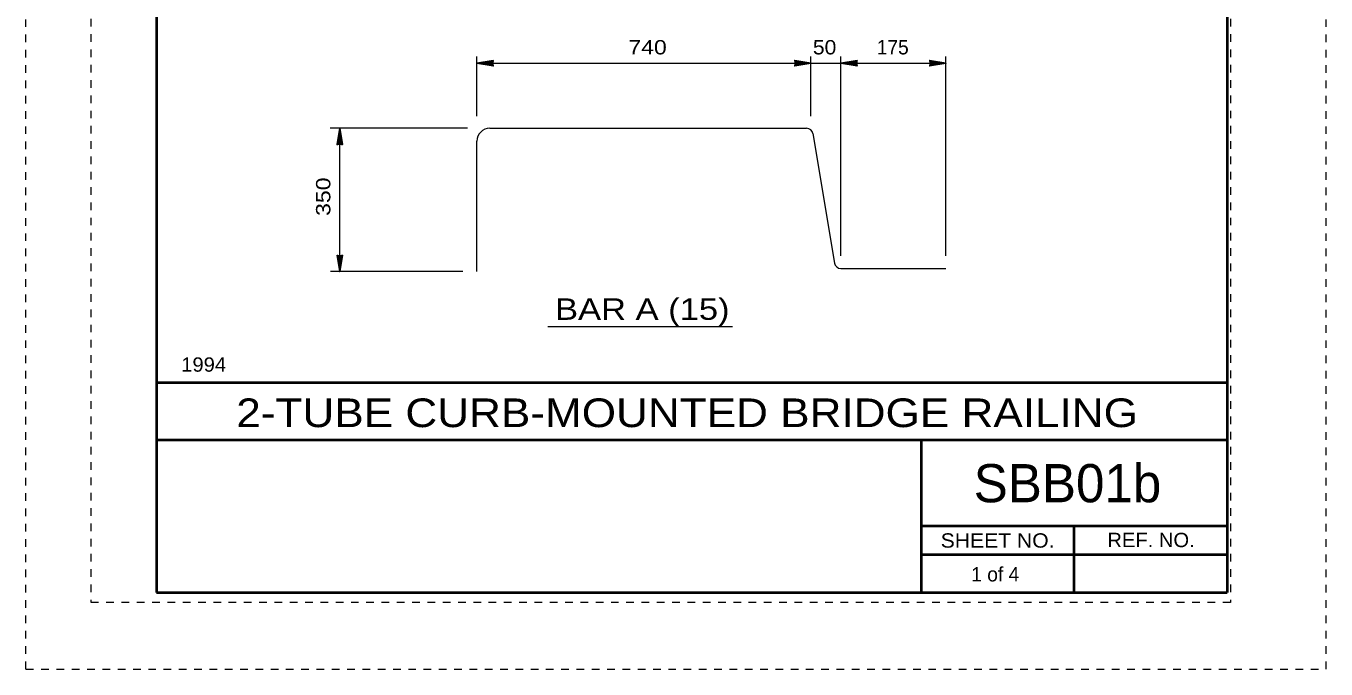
# Model space of a CAD drawing. Extents: x 1370 to 1389.8, y -905.5 to -882.8.
# Drawn here: x 1370 to 1387, y -905.5 to -897.09 of the extents above; entities that cross this region are included whole.
import ezdxf
from ezdxf.enums import TextEntityAlignment as Align

# ---------------------------------------------------------------- set-up
doc = ezdxf.new("R2010")
doc.units = 0
doc.header["$LTSCALE"] = 0.075
doc.linetypes.add('DOTTED', pattern=[1.5, 0.3, -1.2])
for name, color, linetype, lineweight in [('3', 7, 'Continuous', 13), ('4', 7, 'Continuous', 25), ('61', 7, 'DOTTED', 13), ('62', 7, 'DOTTED', 13), ('63', 7, 'Continuous', 40)]:
    doc.layers.add(name, color=color, linetype=linetype, lineweight=lineweight)
for name, color, linetype in [('57', 7, 'Continuous'), ('58', 7, 'Continuous'), ('59', 7, 'Continuous'), ('8', 7, 'Continuous')]:
    doc.layers.add(name, color=color, linetype=linetype)

msp = doc.modelspace()

# ---------------------------------------------------------------- linework, layer by layer
at = {"layer": '3'}
for p, q in [((1376.06383, -898.42592), (1380.20842, -898.42592)), ((1375.89717, -900.30042), (1375.89717, -898.59258)), ((1380.29058, -898.49558), (1380.57283, -900.18958)), ((1380.655, -900.25925), (1382.02942, -900.25925)), ((1376.82558, -901.0185), (1379.23883, -901.0185))]:
    msp.add_line(p, q, dxfattribs=at)
for centre, radius, start, end in [((1376.06383, -898.59258), 0.16667, 90, 180), ((1380.20841, -898.50925), 0.08333, 9.45133, 90), ((1380.65504, -900.17592), 0.08333, 189.45823, 270)]:
    msp.add_arc(centre, radius, start, end, dxfattribs=at)
at = {"layer": '4', "lineweight": 13}
for p, q in [((1375.89717, -898.269), (1375.89717, -897.48758)), ((1380.26525, -898.269), (1380.26525, -897.48758)), ((1380.655, -900.09242), (1380.655, -897.48758)), ((1382.02942, -900.09242), (1382.02942, -897.48758)), ((1375.77392, -898.42592), (1373.97958, -898.42592)), ((1374.10367, -900.30042), (1374.10367, -898.42592)), ((1375.71208, -900.30042), (1373.98, -900.30042))]:
    msp.add_line(p, q, dxfattribs=at)
at = {"layer": '4'}
for points in [[(1376.11017, -897.61042), (1376.10867, -897.60592), (1376.10717, -897.60142), (1376.10567, -897.59692), (1376.10417, -897.59242), (1376.10417, -897.58792), (1376.10417, -897.58642), (1376.10417, -897.58342), (1376.10267, -897.58042), (1376.10267, -897.57742), (1376.10267, -897.57442), (1376.10267, -897.56992), (1376.10417, -897.56392), (1376.10417, -897.56092), (1376.10417, -897.55492), (1376.10717, -897.54892), (1376.10867, -897.54442), (1376.10867, -897.54142), (1376.11017, -897.53992), (1375.89717, -897.57442), (1376.11017, -897.61042), (1376.09817, -897.60142), (1376.09667, -897.54892), (1375.93617, -897.57442), (1376.09817, -897.60142), (1376.08917, -897.59242), (1376.08617, -897.55942), (1375.97367, -897.57442), (1376.08917, -897.59242), (1376.08017, -897.58492), (1376.07567, -897.56542), (1376.01117, -897.57442), (1376.08017, -897.58492), (1376.07267, -897.57742), (1376.06967, -897.56992), (1376.04417, -897.57442), (1376.07267, -897.57742)], [(1380.05233, -897.53842), (1380.05383, -897.54292), (1380.05533, -897.54742), (1380.05683, -897.55192), (1380.05833, -897.55642), (1380.05833, -897.56092), (1380.05833, -897.56242), (1380.05833, -897.56542), (1380.05983, -897.56842), (1380.05983, -897.57142), (1380.05983, -897.57442), (1380.05983, -897.57892), (1380.05833, -897.58492), (1380.05833, -897.58792), (1380.05833, -897.59392), (1380.05533, -897.59992), (1380.05383, -897.60442), (1380.05383, -897.60742), (1380.05233, -897.60892), (1380.26533, -897.57442), (1380.05233, -897.53842), (1380.06433, -897.54742), (1380.06583, -897.59992), (1380.22633, -897.57442), (1380.06433, -897.54742), (1380.07333, -897.55642), (1380.07633, -897.58942), (1380.18883, -897.57442), (1380.07333, -897.55642), (1380.08233, -897.56392), (1380.08683, -897.58342), (1380.15133, -897.57442), (1380.08233, -897.56392), (1380.08983, -897.57142), (1380.09283, -897.57892), (1380.11833, -897.57442), (1380.08983, -897.57142)], [(1380.86908, -897.61042), (1380.86758, -897.60592), (1380.86608, -897.60142), (1380.86458, -897.59692), (1380.86308, -897.59242), (1380.86308, -897.58792), (1380.86308, -897.58642), (1380.86308, -897.58342), (1380.86158, -897.58042), (1380.86158, -897.57742), (1380.86158, -897.57442), (1380.86158, -897.56992), (1380.86308, -897.56392), (1380.86308, -897.56092), (1380.86308, -897.55492), (1380.86608, -897.54892), (1380.86758, -897.54442), (1380.86758, -897.54142), (1380.86908, -897.53992), (1380.65608, -897.57442), (1380.86908, -897.61042), (1380.85708, -897.60142), (1380.85558, -897.54892), (1380.69508, -897.57442), (1380.85708, -897.60142), (1380.84808, -897.59242), (1380.84508, -897.55942), (1380.73258, -897.57442), (1380.84808, -897.59242), (1380.83908, -897.58492), (1380.83458, -897.56542), (1380.77008, -897.57442), (1380.83908, -897.58492), (1380.83158, -897.57742), (1380.82858, -897.56992), (1380.80308, -897.57442), (1380.83158, -897.57742)], [(1381.81675, -897.53842), (1381.81825, -897.54292), (1381.81975, -897.54742), (1381.82125, -897.55192), (1381.82275, -897.55642), (1381.82275, -897.56092), (1381.82275, -897.56242), (1381.82275, -897.56542), (1381.82425, -897.56842), (1381.82425, -897.57142), (1381.82425, -897.57442), (1381.82425, -897.57892), (1381.82275, -897.58492), (1381.82275, -897.58792), (1381.82275, -897.59392), (1381.81975, -897.59992), (1381.81825, -897.60442), (1381.81825, -897.60742), (1381.81675, -897.60892), (1382.02975, -897.57442), (1381.81675, -897.53842), (1381.82875, -897.54742), (1381.83025, -897.59992), (1381.99075, -897.57442), (1381.82875, -897.54742), (1381.83775, -897.55642), (1381.84075, -897.58942), (1381.95325, -897.57442), (1381.83775, -897.55642), (1381.84675, -897.56392), (1381.85125, -897.58342), (1381.91575, -897.57442), (1381.84675, -897.56392), (1381.85425, -897.57142), (1381.85725, -897.57892), (1381.88275, -897.57442), (1381.85425, -897.57142)], [(1374.06767, -898.63892), (1374.07217, -898.63742), (1374.07667, -898.63592), (1374.08117, -898.63442), (1374.08567, -898.63292), (1374.09017, -898.63292), (1374.09167, -898.63292), (1374.09467, -898.63292), (1374.09767, -898.63142), (1374.10067, -898.63142), (1374.10367, -898.63142), (1374.10817, -898.63142), (1374.11417, -898.63292), (1374.11717, -898.63292), (1374.12317, -898.63292), (1374.12917, -898.63592), (1374.13367, -898.63742), (1374.13667, -898.63742), (1374.13817, -898.63892), (1374.10367, -898.42592), (1374.06767, -898.63892), (1374.07667, -898.62692), (1374.12917, -898.62542), (1374.10367, -898.46492), (1374.07667, -898.62692), (1374.08567, -898.61792), (1374.11867, -898.61492), (1374.10367, -898.50242), (1374.08567, -898.61792), (1374.09317, -898.60892), (1374.11267, -898.60442), (1374.10367, -898.53992), (1374.09317, -898.60892), (1374.10067, -898.60142), (1374.10817, -898.59842), (1374.10367, -898.57292), (1374.10067, -898.60142)], [(1374.13967, -900.08742), (1374.13517, -900.08892), (1374.13067, -900.09042), (1374.12617, -900.09192), (1374.12167, -900.09342), (1374.11717, -900.09342), (1374.11567, -900.09342), (1374.11267, -900.09342), (1374.10967, -900.09492), (1374.10667, -900.09492), (1374.10367, -900.09492), (1374.09917, -900.09492), (1374.09317, -900.09342), (1374.09017, -900.09342), (1374.08417, -900.09342), (1374.07817, -900.09042), (1374.07367, -900.08892), (1374.07067, -900.08892), (1374.06917, -900.08742), (1374.10367, -900.30042), (1374.13967, -900.08742), (1374.13067, -900.09942), (1374.07817, -900.10092), (1374.10367, -900.26142), (1374.13067, -900.09942), (1374.12167, -900.10842), (1374.08867, -900.11142), (1374.10367, -900.22392), (1374.12167, -900.10842), (1374.11417, -900.11742), (1374.09467, -900.12192), (1374.10367, -900.18642), (1374.11417, -900.11742), (1374.10667, -900.12492), (1374.09917, -900.12792), (1374.10367, -900.15342), (1374.10667, -900.12492)]]:
    msp.add_lwpolyline(points, dxfattribs=at)
at = {"layer": '4', "lineweight": 13}
msp.add_lwpolyline([(1375.89717, -897.57442), (1380.26533, -897.57442), (1380.65608, -897.57442), (1382.02975, -897.57442)], dxfattribs=at)
at = {"layer": '61'}
for p, q in [((1370.85, -883.995), (1370.85, -904.63)), ((1385.75, -883.995), (1385.75, -904.63)), ((1385.75, -904.63), (1370.85, -904.63))]:
    msp.add_line(p, q, dxfattribs=at)
at = {"layer": '62'}
for p, q in [((1370, -905.5), (1370, -883.5)), ((1387, -905.5), (1387, -883.5)), ((1370, -905.5), (1387, -905.5))]:
    msp.add_line(p, q, dxfattribs=at)
at = {"layer": '63'}
for p, q in [((1371.70833, -884.5), (1371.70833, -904.5)), ((1385.70833, -884.5), (1385.70833, -904.5)), ((1371.70833, -901.75), (1385.70833, -901.75)), ((1371.70833, -902.5), (1385.70833, -902.5)), ((1381.70833, -904.5), (1381.70833, -902.5)), ((1381.70833, -903.625), (1385.70833, -903.625)), ((1383.70833, -904.5), (1383.70833, -903.625)), ((1381.70833, -904), (1385.70833, -904)), ((1371.70833, -904.5), (1385.70833, -904.5))]:
    msp.add_line(p, q, dxfattribs=at)

# ---------------------------------------------------------------- texts
at = {"layer": '3', "width": 1.2}
msp.add_text('BAR A (15)', height=0.2812, dxfattribs=at).set_placement((1376.91842, -900.93158))
at = {"layer": '57', "width": 1.15}
msp.add_text('2-TUBE CURB-MOUNTED BRIDGE RAILING', height=0.375, dxfattribs=at).set_placement((1372.74992, -902.33517))
at = {"layer": '58'}
msp.add_text('SBB01b', height=0.5, dxfattribs=at).set_placement((1382.39292, -903.31875))
at = {"layer": '59'}
for s, width, p in [('REF. NO.', 1.05, (1384.71208, -903.9055)), ('SHEET NO.', 1.1, (1382.70571, -903.91217))]:
    msp.add_text(s, height=0.1877, dxfattribs=dict(at, width=width)).set_placement(p, align=Align.CENTER)
at = {"layer": '8'}
for s, width, p in [('740', 1.2, (1377.87717, -897.45867)), ('50', 1.1, (1380.28983, -897.45867)), ('1994', 1.05, (1372.03042, -901.61033))]:
    msp.add_text(s, height=0.1875, dxfattribs=dict(at, width=width)).set_placement(p)
for s, p in [('175', (1381.12492, -897.45867)), ('1 of 4', (1382.36083, -904.35383))]:
    msp.add_text(s, height=0.1875, dxfattribs=at).set_placement(p)
at = {"layer": '8', "width": 1.2}
msp.add_text('350', height=0.1875, rotation=90, dxfattribs=at).set_placement((1373.98, -899.57142))

doc.saveas('drawing.dxf')
